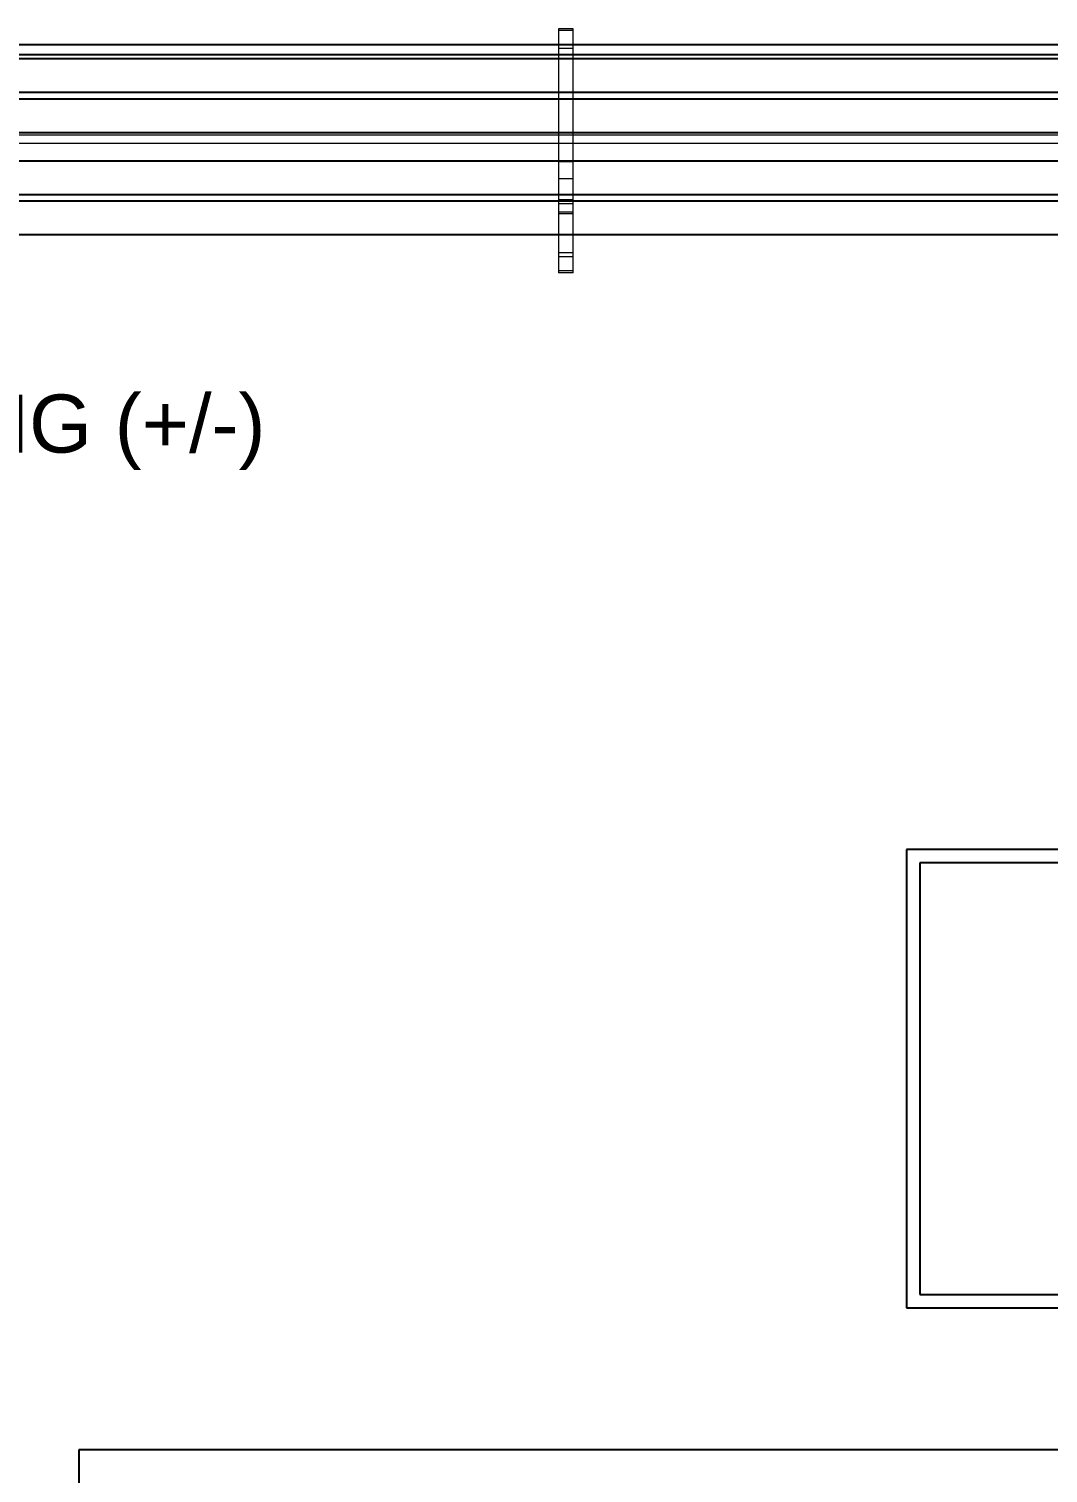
# Model space of a CAD drawing. Header units: feet. Extents: x 0 to 5170, y -254 to 1413.
# Drawn here: x 689.71 to 724.83, y 34.94 to 84.68 of the extents above; entities that cross this region are included whole.
import ezdxf
from ezdxf import colors
from ezdxf.entities.mleader import LeaderData, LeaderLine
from ezdxf.lldxf.tags import DXFTag
from ezdxf.math import Vec2, Vec3

# ---------------------------------------------------------------- set-up
doc = ezdxf.new("R2010")
doc.units = ezdxf.units.FT
doc.header["$MEASUREMENT"] = 0
for name, color, linetype in [('DC FEEEDERS', 1, 'Continuous'), ('E-ARRY-TABL', 9, 'Continuous'), ('G-ANNO-TEXT', 1, 'Continuous'), ('PV-AG-DC1', 142, 'DC1'), ('WIRE MANAGEMENT', 4, 'Continuous')]:
    doc.layers.add(name, color=color, linetype=linetype)
doc.styles.add('NEI-A', font='arial.ttf')
tags = doc.linetypes.add('DC1', pattern='A,0.176989,-0.035266,["DC1",NEI-A,S=0.1,R=0,X=0,Y=-0.05],-0.314734,0.176989', length=0.703978).pattern_tags.tags
tags[6] = DXFTag(74, 10)

msp = doc.modelspace()

# ---------------------------------------------------------------- linework, layer by layer
at = {"layer": 'DC FEEEDERS'}
for points in [[(499.25065, 83.65906), (733.16231, 83.65906)], [(503.22695, 82.49906), (729.05095, 82.49906)], [(503.40979, 82.27712), (728.86811, 82.27712)], [(503.68895, 81.11712), (728.58895, 81.11712)], [(503.68895, 80.13972), (728.58895, 80.13972)], [(503.68895, 78.97972), (728.58895, 78.97972)], [(503.68895, 78.75778), (728.59628, 78.75778)]]:
    msp.add_lwpolyline(points, dxfattribs=at)
at = {"layer": 'E-ARRY-TABL'}
for p, q in [((719.95564, 56.42221), (719.95564, 40.62914)), ((752.45731, 56.42221), (719.95564, 56.42221)), ((751.99954, 55.96444), (720.41341, 55.96444)), ((720.41341, 55.96444), (720.41341, 41.08691)), ((720.41341, 41.08691), (751.99954, 41.08691)), ((719.95564, 40.62914), (752.45731, 40.62914)), ((780.97639, 35.73958), (691.43656, 35.73958)), ((691.43656, 35.73958), (691.43656, -9.67121))]:
    msp.add_line(p, q, dxfattribs=at)
at = {"layer": 'PV-AG-DC1', "flags": 128}
for points in [[(727.31217, 84.13338), (505.10078, 84.13338)], [(505.77693, 83.80092), (726.63602, 83.80092)]]:
    msp.add_lwpolyline(points, dxfattribs=at)
at = {"layer": 'WIRE MANAGEMENT', "color": 4, "linetype": 'Continuous', "lineweight": 18, "elevation": 0.11854, "flags": 128}
for points in [[(708.46485, 84.6839), (707.96485, 84.6839)], [(707.96485, 84.6839), (707.96485, 76.2839)], [(708.46485, 84.62281), (707.96485, 84.62281)], [(708.46485, 76.2839), (708.46485, 84.6839)], [(708.46485, 84.13931), (707.96485, 84.13931)], [(708.46485, 84.01124), (707.96485, 84.01124)], [(503.68895, 81.03034), (728.58895, 81.03034)], [(503.68895, 80.75227), (728.58895, 80.75227)], [(708.46485, 80.10109), (707.96485, 80.10109)], [(708.46485, 79.51883), (707.96485, 79.51883)], [(708.46485, 78.79263), (707.96485, 78.79263)], [(708.46485, 78.65706), (707.96485, 78.65706)], [(708.46485, 78.37197), (707.96485, 78.37197)], [(708.46485, 78.31074), (707.96485, 78.31074)], [(708.46485, 76.96962), (707.96485, 76.96962)], [(708.46485, 76.83404), (707.96485, 76.83404)], [(708.46485, 76.34498), (707.96485, 76.34498)], [(708.46485, 76.2839), (707.96485, 76.2839)]]:
    msp.add_lwpolyline(points, dxfattribs=at)

# ---------------------------------------------------------------- leaders
at = {"layer": 'G-ANNO-TEXT'}
ml = msp.add_multileader_mtext('Standard', dxfattribs=at)
ml.set_content('\\pxql,t3.00005;DC FEEDER CABLING (+/-)', color=256, style='NEI-A')
ml.set_leader_properties()
ml.build(insert=Vec2(0, 0))
ml.multileader.update_dxf_attribs({"dogleg_length": 3.07146, "arrow_head_size": 3})
ctx = ml.context
ctx.base_point, ctx.char_height, ctx.arrow_head_size, ctx.landing_gap_size, ctx.plane_origin = Vec3(661.17319, 70.79491), 2, 3, 1.53573, Vec3(1441.24064, -472.61727)
notes = []
notes.append((ctx, [(0, (1, 1, 0), (660.27351, 70.79491), (1, 0), 0.89968, [(1, [(651.55616, 78.11756)], 0, [])])]))
ctx.mtext.insert, ctx.mtext.width, ctx.mtext.flow_direction = Vec3(662.70892, 72.08891), 35.0813915, 5
ctx.mtext.has_bg_fill, ctx.mtext.bg_color, ctx.mtext.bg_scale_factor, ctx.mtext.bg_transparency, ctx.mtext.use_window_bg_color = 1, -1073741824, 1.5, 0, 1
for ctx, leaders in notes:
    for number, flags, end, landing, length, lines in leaders:
        leader = LeaderData()
        leader.index, (leader.has_last_leader_line, leader.has_dogleg_vector, leader.attachment_direction) = number, flags
        leader.last_leader_point, leader.dogleg_vector, leader.dogleg_length = Vec3(end), Vec3(landing), length
        for number, points, colour, breaks in lines:
            line = LeaderLine()
            line.index, line.vertices, line.color, line.breaks = number, Vec3.list(points), colors.encode_raw_color(colour), breaks
            leader.lines.append(line)
        ctx.leaders.append(leader)

# ---------------------------------------------------------------- next in the draw order: linework, layer by layer
at = {"layer": 'DC FEEEDERS'}
msp.add_lwpolyline([(515.83908, 77.59778), (729.94141, 77.59778)], dxfattribs=at)

doc.saveas('drawing.dxf')
